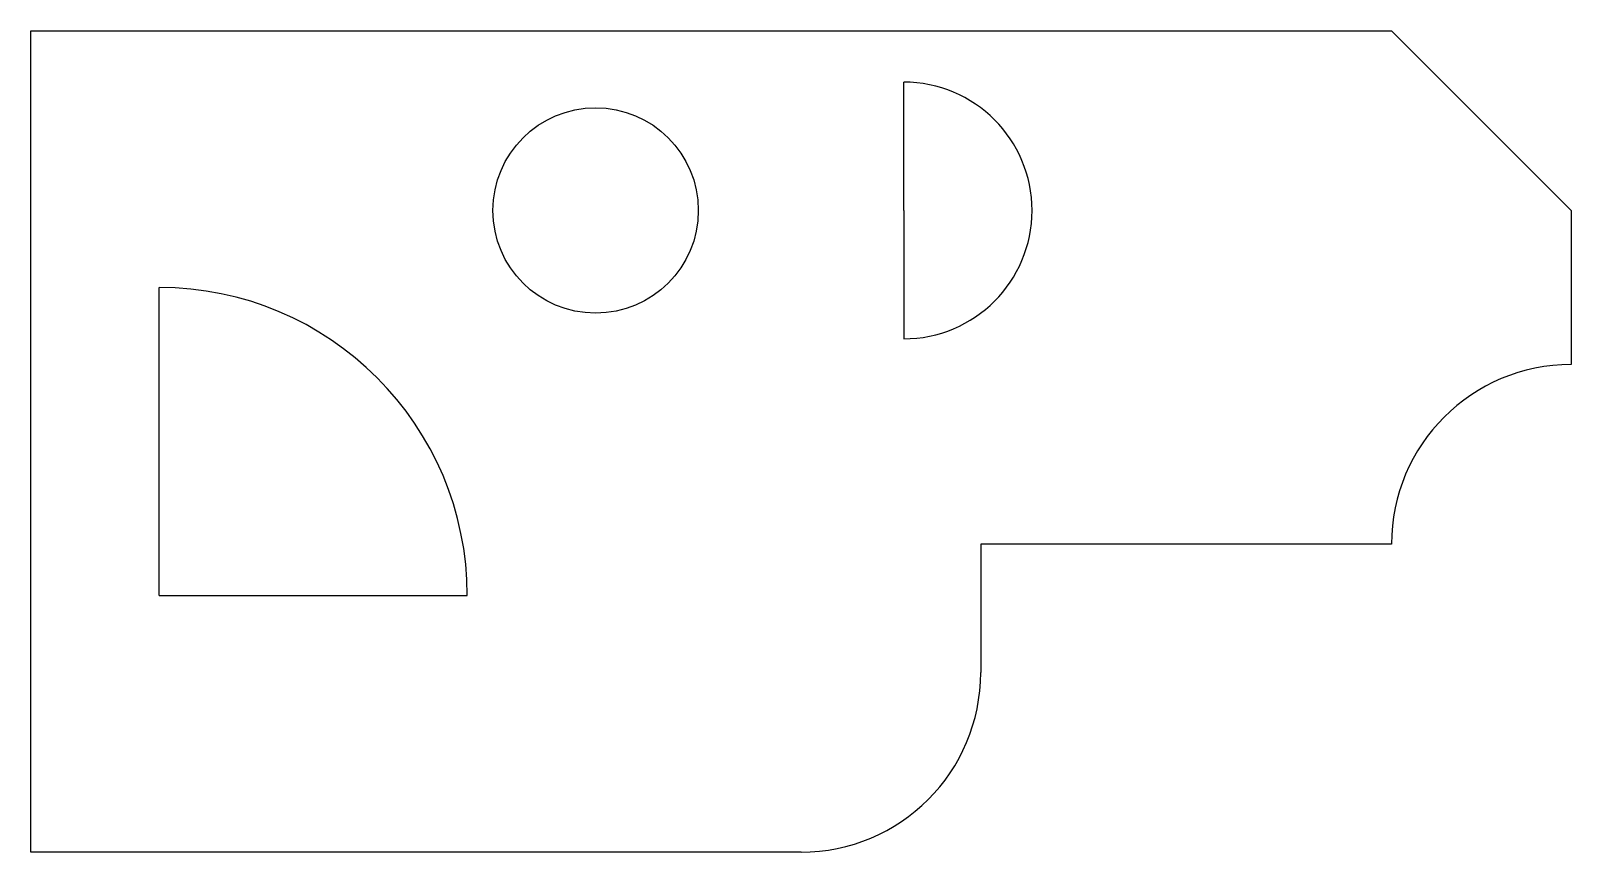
# Model space of a CAD drawing. Header units: millimetres. Extents: x 1504.4 to 1564.4, y 676.6 to 708.6.
import ezdxf

# ---------------------------------------------------------------- set-up
doc = ezdxf.new("R2010")
doc.units = ezdxf.units.MM

msp = doc.modelspace()

# ---------------------------------------------------------------- linework, layer by layer
for p, q in [((1504.374, 676.619), (1504.374, 708.619)), ((1504.374, 708.619), (1557.374, 708.619)), ((1557.374, 708.619), (1564.374, 701.619)), ((1538.374, 701.619), (1538.374, 696.619)), ((1564.374, 701.619), (1564.374, 695.619)), ((1509.374, 686.619), (1509.374, 698.619)), ((1557.374, 688.619), (1541.374, 688.619)), ((1541.374, 688.619), (1541.374, 683.619)), ((1534.374, 676.619), (1504.374, 676.619))]:
    msp.add_line(p, q)
for points in [[(1538.374, 701.619), (1538.374, 706.619)], [(1509.374, 686.619), (1521.374, 686.619)]]:
    msp.add_lwpolyline(points)
msp.add_circle((1526.374, 701.619), 4)
for centre, radius, start, end in [((1538.374, 701.619), 5, 270, 90), ((1509.374, 686.619), 12, 0, 90), ((1564.374, 688.619), 7, 90, 180), ((1534.374, 683.619), 7, 270, 360)]:
    msp.add_arc(centre, radius, start, end)

doc.saveas('drawing.dxf')
